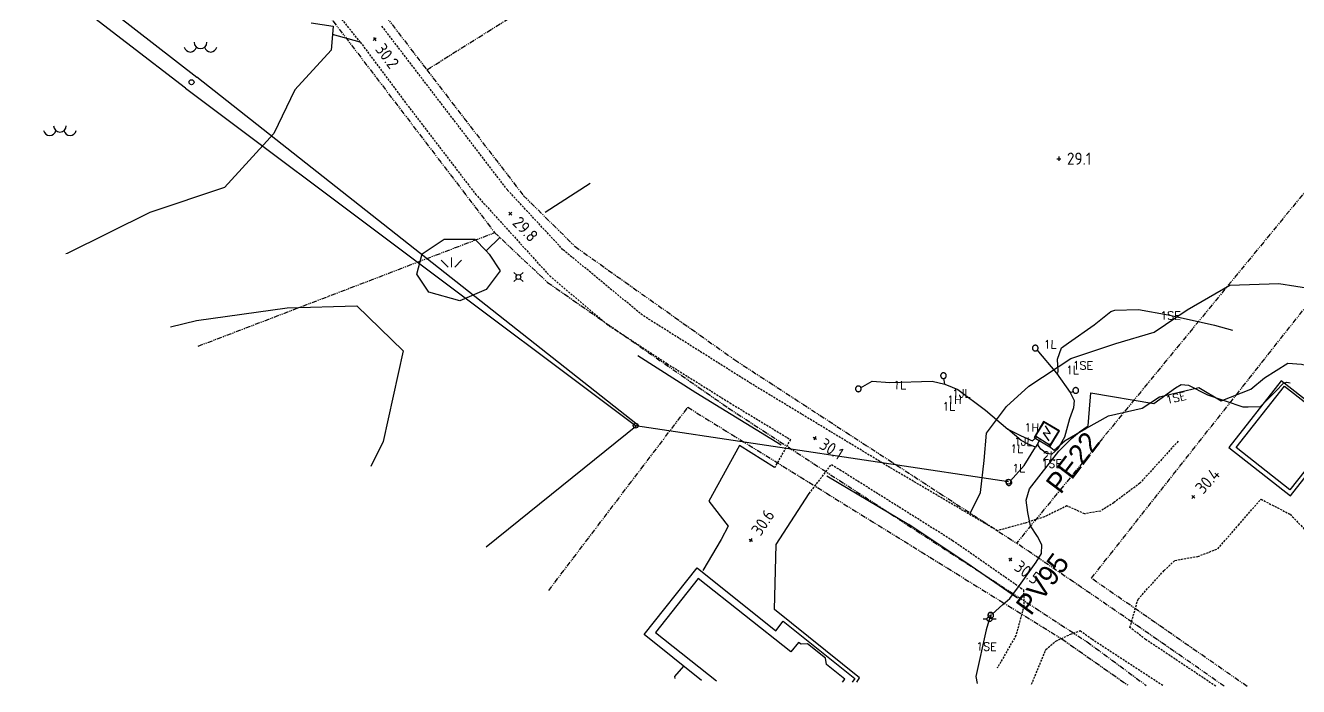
# Model space of a CAD drawing. Header units: metres. Extents: x 139929 to 142176, y 6401995 to 6404420.
# Drawn here: x 140113.3 to 140269.7, y 6401998.1 to 6402079.4 of the extents above; entities that cross this region are included whole.
import ezdxf
from ezdxf.enums import TextEntityAlignment as Align

# ---------------------------------------------------------------- set-up
doc = ezdxf.new("R2010")
doc.units = ezdxf.units.M
doc.header["$LTSCALE"] = 0.5
for name, pattern in [('DASHED', [0.75, 0.5, -0.25]), ('DGN Style 3', [2.464518, 1.76037, -0.704148]), ('PHANTOM', [2.5, 1.25, -0.25, 0.25, -0.25, 0.25, -0.25])]:
    doc.linetypes.add(name, pattern=pattern)
doc.layers.get('0').update_dxf_attribs({"color": 1})
for name, color, linetype in [('GE_EL_DETALJ', 250, 'Continuous'), ('M-BEF-BELYSNINGSSTOLPE', 4, 'Continuous'), ('M-BEF-BYGGNAD', 3, 'Continuous'), ('M-BEF-BÄCK', 7, 'Continuous'), ('M-BEF-DIKE', 4, 'Dike5'), ('M-BEF-EL', 4, 'ELLEDNING'), ('M-BEF-EL-TEXT', 1, 'Continuous'), ('M-BEF-MARKLINJE', 4, 'Continuous'), ('M-BEF-NIVÅ', 4, 'Continuous'), ('M-BEF-OPTO-INFO', 4, 'Continuous'), ('M-BEF-STOLPAR', 4, 'Continuous'), ('M-BEF-TELE', 4, 'TELELEDNING'), ('M-BEF-TELE-INFO', 4, 'Continuous'), ('M-BEF-TELE-TEXT', 1, 'Continuous'), ('M-BEF-VÄGKANT', 1, 'DASHED'), ('M-BEF-VÄGKANTSTÖD', 1, 'Continuous'), ('M-GR-FASTIGHETSGRÄNS', 3, 'PHANTOM'), ('M-GR-TRAKTGRÄNS', 7, 'PHANTOM')]:
    doc.layers.add(name, color=color, linetype=linetype)
for name, color, linetype, lineweight in [('PRI_LED_LUFTLED_ELNÄT', 249, 'Continuous', 18), ('PRI_MARKSLAG_KÄRR', 100, 'Continuous', 18), ('TE_INMATT_LAGE', 254, 'Continuous', 0), ('TE_OSAKERT_LAGE', 254, 'Continuous', 0)]:
    doc.layers.add(name, color=color, linetype=linetype, lineweight=lineweight)
doc.styles.add('ISO', font='iso.shx', dxfattribs={"height": 2.5})
doc.styles.get("Standard").update_dxf_attribs({"font": 'simplex8.shx'})
doc.styles.add('Style-font38', font='font38.shx')
doc.linetypes.add('Dike5', pattern='A,1.5,["|",Standard,S=0.5,R=75,X=0,Y=0],1e-06,["|",Standard,S=0.5,R=105,X=0,Y=0],-0.75', length=2.250001)
doc.linetypes.add('ELLEDNING', pattern='A,3,-0.5,["E",Standard,S=0.5,R=0,X=0,Y=-0.25],-0.5', length=4)
doc.linetypes.add('TELELEDNING', pattern='A,3,-0.5,["T",Standard,S=0.5,R=0,X=0,Y=-0.25],-0.5', length=4)

# ---------------------------------------------------------------- blocks, each defined once
blk = doc.blocks.new('PRI_L_ALLM')
for points in [[(-0.3, 0, 0), (-0.8, 0, 0)], [(0.8, 0, 0), (0.3, 0, 0)]]:
    blk.add_polyline3d(points)
blk.add_circle((0, 0), 0.3)
blk = doc.blocks.new('PRI_L_BELYS')
for points in [[(-0.21, 0.21, 0), (-0.57, 0.57, 0)], [(0.21, 0.21, 0), (0.57, 0.57, 0)], [(-0.21, -0.21, 0), (-0.57, -0.57, 0)], [(0.21, -0.21, 0), (0.57, -0.57, 0)]]:
    blk.add_polyline3d(points)
blk.add_circle((0, 0), 0.3)
blk = doc.blocks.new('PRI_L_STAM')
blk.add_circle((0, 0), 0.3)
blk = doc.blocks.new('PRI_M_BERG')
for centre, radius, start, end in [((-1.25, 0.43), 0.765, 192.2902, 347.7098), ((0, 0.87), 0.784, 180, 0), ((1.25, 0.43), 0.765, 192.2902, 347.7098)]:
    blk.add_arc(centre, radius, start, end)
blk = doc.blocks.new('PRI_M_KÄRR')
for points in [[(-1.25, 0.85, 0), (-0.4, 0, 0)], [(0, 1.2, 0), (0, 0, 0)], [(1.25, 0.85, 0), (0.4, 0, 0)]]:
    blk.add_polyline3d(points)
blk = doc.blocks.new('PRI_NIVÅ_HÖJDPUNKT_ISM')
at = {"color": 7}
for p, q in [((-0.25, 0), (0.25, 0)), ((0, 0.25), (0, -0.25))]:
    blk.add_line(p, q, dxfattribs=at)
blk = doc.blocks.new('OCT370', base_point=(108327.37, 6370837.69))
at = {"layer": 'TE_INMATT_LAGE', "color": 30, "linetype": 'Continuous', "lineweight": 13}
blk.add_circle((108327.36, 6370837.69), 0.2, dxfattribs=at)
blk = doc.blocks.new('OCT370_2', base_point=(108327.37, 6370837.69))
at = {"layer": 'TE_OSAKERT_LAGE', "color": 30, "linetype": 'DGN Style 3', "lineweight": 13}
blk.add_circle((108327.36, 6370837.69), 0.2, dxfattribs=at)
blk = doc.blocks.new('BAS104DEC101')
at = {"layer": 'GE_EL_DETALJ', "linetype": 'Continuous'}
blk.add_lwpolyline([(0.5, 0), (0.5, 0.05), (0.49, 0.1), (0.48, 0.15), (0.46, 0.2), (0.43, 0.25), (0.41, 0.3), (0.37, 0.33), (0.33, 0.37), (0.3, 0.41), (0.25, 0.43), (0.2, 0.46), (0.15, 0.48), (0.1, 0.49), (0.05, 0.5), (0, 0.5), (-0.05, 0.5), (-0.1, 0.49), (-0.15, 0.48), (-0.2, 0.46), (-0.25, 0.43), (-0.3, 0.41), (-0.33, 0.37), (-0.37, 0.33), (-0.41, 0.3), (-0.43, 0.25), (-0.46, 0.2), (-0.48, 0.15), (-0.49, 0.1), (-0.5, 0.05), (-0.5, 0), (-0.5, -0.05), (-0.49, -0.1), (-0.48, -0.15), (-0.46, -0.2), (-0.43, -0.25), (-0.41, -0.3), (-0.37, -0.33), (-0.33, -0.37), (-0.3, -0.41), (-0.25, -0.43), (-0.2, -0.46), (-0.15, -0.48), (-0.1, -0.49), (-0.05, -0.5), (0, -0.5), (0.05, -0.5), (0.1, -0.49), (0.15, -0.48), (0.2, -0.46), (0.25, -0.43), (0.3, -0.41), (0.33, -0.37), (0.37, -0.33), (0.41, -0.3), (0.43, -0.25), (0.46, -0.2), (0.48, -0.15), (0.49, -0.1), (0.5, -0.05), (0.5, 0)], dxfattribs=at)

msp = doc.modelspace()

# ---------------------------------------------------------------- linework, layer by layer
at = {"layer": 'M-BEF-BYGGNAD'}
for p, q in [((140267.57, 6402035.71), (140261.16, 6402027.52)), ((140275.15, 6402029.78), (140267.57, 6402035.71)), ((140262.06, 6402027.53), (140268.01, 6402035.07)), ((140268.01, 6402035.07), (140274.61, 6402029.86)), ((140238.38, 6402030.73), (140237.22, 6402028.76)), ((140239.21, 6402029.21), (140238.32, 6402029.34)), ((140238.32, 6402029.34), (140239.01, 6402028.32)), ((140240.33, 6402029.57), (140238.38, 6402030.73)), ((140238.58, 6402030.17), (140239.21, 6402029.21)), ((140239.16, 6402027.61), (140240.33, 6402029.57)), ((140274.61, 6402029.86), (140268.66, 6402022.33)), ((140268.74, 6402021.59), (140275.15, 6402029.78)), ((140237.22, 6402028.76), (140239.16, 6402027.61)), ((140261.16, 6402027.52), (140268.74, 6402021.59)), ((140268.66, 6402022.33), (140262.06, 6402027.53)), ((140189.28, 6402004.53), (140195.83, 6402012.71)), ((140195.83, 6402012.71), (140205.47, 6402004.99)), ((140195.95, 6402011.42), (140190.69, 6402004.78)), ((140207.34, 6402002.39), (140195.95, 6402011.42)), ((140205.47, 6402004.99), (140206.39, 6402006.15)), ((140206.39, 6402006.15), (140215.2, 6401999.1)), ((140196.35, 6401998.87), (140189.28, 6402004.53)), ((140190.69, 6402004.78), (140198.17, 6401998.85)), ((140208.27, 6402003.56), (140207.34, 6402002.39)), ((140208.58, 6402003.32), (140208.27, 6402003.56)), ((140209.38, 6402003.39), (140208.58, 6402003.32)), ((140211.6, 6402001.63), (140209.38, 6402003.39)), ((140211.71, 6402000.84), (140211.6, 6402001.63)), ((140194.15, 6402000.63), (140193.03, 6401999.36)), ((140213.96, 6401999.03), (140211.71, 6402000.84)), ((140193.03, 6401999.36), (140193.05, 6401999.13)), ((140213.68, 6401998.68), (140213.96, 6401999.03)), ((140215.2, 6401999.1), (140214.85, 6401998.66))]:
    msp.add_line(p, q, dxfattribs=at)
at = {"layer": 'M-BEF-BÄCK', "lineweight": -3}
for p, q in [((140177.11, 6402056.45), (140182.67, 6402060.01)), ((140169.87, 6402051.68), (140171.59, 6402053.36)), ((140188.53, 6402038.82), (140195.65, 6402034.3)), ((140195.65, 6402034.3), (140206.13, 6402027.83)), ((140211.75, 6402024.04), (140221.83, 6402018.04))]:
    msp.add_line(p, q, dxfattribs=at)
at = {"layer": 'M-BEF-DIKE'}
for p, q in [((140229.48, 6402012.92), (140221.83, 6402018.04)), ((140229.48, 6402012.92), (140221.83, 6402018.04)), ((140235.16, 6402008.98), (140229.48, 6402012.92)), ((140235.16, 6402008.98), (140229.48, 6402012.92))]:
    msp.add_line(p, q, dxfattribs=at)
at = {"layer": 'M-BEF-EL', "flags": 128}
for points in [[(140240.1, 6402036.52), (140240.17, 6402036.86), (140240.09, 6402038.38), (140240.59, 6402039.77), (140241.46, 6402040.37), (140244.61, 6402042.61), (140246.64, 6402044.25), (140247.15, 6402044.41), (140250.04, 6402044.47), (140253.7, 6402043.83), (140259.41, 6402042.58), (140261.6, 6402041.94)], [(140237.55, 6402039.51), (140239.99, 6402036.65), (140241.64, 6402034.27), (140242.05, 6402034.42)], [(140239.02, 6402028), (140239.06, 6402027.67), (140239.7, 6402027.19), (140241.04, 6402028.37), (140243.57, 6402029.87), (140246.37, 6402031.42), (140250.5, 6402032.36), (140252.65, 6402033.76), (140257.47, 6402034.91), (140260.21, 6402033.25), (140263.86, 6402034.69), (140265.52, 6402036.1), (140268.4, 6402037.9), (140270.09, 6402037.78), (140272.37, 6402037.22), (140274.09, 6402035.47), (140274.92, 6402034.03), (140275.29, 6402030.99), (140275.47, 6402029.87), (140275.55, 6402028.65), (140274.99, 6402027.88), (140274.97, 6402026.99), (140275.39, 6402026.17)], [(140215.88, 6402034.87), (140217.33, 6402035.66), (140219.47, 6402035.51), (140224.68, 6402035.68), (140226.25, 6402035.31), (140226.13, 6402036.05)], [(140226.25, 6402035.31), (140227.14, 6402034.93), (140227.85, 6402034.66), (140231.26, 6402032.1), (140234, 6402029.76)], [(140241.64, 6402034.27), (140242.14, 6402033.29), (140242.07, 6402032.39), (140241.57, 6402031.06), (140240.94, 6402028.79), (140240.15, 6402027.34), (140239.38, 6402026.69), (140238.73, 6402026.79), (140238.06, 6402027.3), (140237.76, 6402027.74), (140237.68, 6402028.02), (140237.94, 6402028.48), (140238.01, 6402028.56)], [(140237.68, 6402028.02), (140237.39, 6402027.56), (140236.42, 6402027.98), (140235.64, 6402028.4), (140234, 6402029.76), (140235.65, 6402028.95), (140237.04, 6402028.33), (140237.44, 6402028.72), (140237.54, 6402028.85)], [(140234.32, 6402023.43), (140236, 6402025.31), (140237.39, 6402027.56)], [(140231.79, 6402006.6), (140231.31, 6402005.12), (140230.04, 6401999.37), (140230.21, 6401998.49)]]:
    msp.add_lwpolyline(points, dxfattribs=at)
at = {"layer": 'M-BEF-MARKLINJE', "lineweight": -3}
for p, q in [((140148.35, 6402079.72), (140151.06, 6402079.31)), ((140150.98, 6402078.3), (140150.83, 6402076.36)), ((140151.06, 6402079.31), (140150.98, 6402078.3)), ((140154.41, 6402077.35), (140150.98, 6402078.3)), ((140150.83, 6402076.36), (140146.35, 6402071.5)), ((140146.35, 6402071.5), (140143.78, 6402066.12)), ((140143.78, 6402066.12), (140137.71, 6402059.5)), ((140137.71, 6402059.5), (140128.53, 6402056.4)), ((140128.53, 6402056.4), (140118.4, 6402051.37)), ((140162.03, 6402051.32), (140164.72, 6402053.15)), ((140164.72, 6402053.15), (140168.49, 6402053.14)), ((140168.49, 6402053.14), (140169.87, 6402051.68)), ((140118.4, 6402051.37), (140118.23, 6402051.32)), ((140161.35, 6402048.84), (140162.03, 6402051.32)), ((140169.87, 6402051.68), (140170.24, 6402051.29)), ((140170.24, 6402051.29), (140171.59, 6402049.24)), ((140162.82, 6402046.63), (140161.35, 6402048.84)), ((140171.59, 6402049.24), (140169.87, 6402046.93)), ((140166.64, 6402045.54), (140162.82, 6402046.63)), ((140169.87, 6402046.93), (140166.64, 6402045.54)), ((140256.04, 6402044.43), (140261.28, 6402047.49)), ((140256.04, 6402044.43), (140261.28, 6402047.49)), ((140261.28, 6402047.49), (140267.29, 6402047.69)), ((140261.28, 6402047.49), (140267.29, 6402047.69)), ((140267.29, 6402047.69), (140271.48, 6402047.01)), ((140267.29, 6402047.69), (140271.48, 6402047.01)), ((140251.96, 6402041.7), (140256.04, 6402044.43)), ((140251.96, 6402041.7), (140256.04, 6402044.43)), ((140241.75, 6402038.48), (140247.26, 6402040.31)), ((140241.75, 6402038.48), (140247.26, 6402040.31)), ((140247.26, 6402040.31), (140251.96, 6402041.7)), ((140247.26, 6402040.31), (140251.96, 6402041.7)), ((140236.57, 6402035.05), (140241.75, 6402038.48)), ((140236.57, 6402035.05), (140241.75, 6402038.48)), ((140233.81, 6402032.58), (140236.57, 6402035.05)), ((140233.81, 6402032.58), (140236.57, 6402035.05)), ((140231.38, 6402029.28), (140233.81, 6402032.58)), ((140231.38, 6402029.28), (140233.81, 6402032.58)), ((140231.07, 6402025.92), (140231.38, 6402029.28)), ((140231.07, 6402025.92), (140231.38, 6402029.28)), ((140230.64, 6402021.97), (140231.07, 6402025.92)), ((140230.64, 6402021.97), (140231.07, 6402025.92)), ((140229.35, 6402019.4), (140230.64, 6402021.97)), ((140229.35, 6402019.4), (140230.64, 6402021.97))]:
    msp.add_line(p, q, dxfattribs=at)
at = {"layer": 'M-BEF-MARKLINJE', "lineweight": -3, "ltscale": 0.8}
for p, q in [((140134.28, 6402043.12), (140145.4, 6402044.69)), ((140145.4, 6402044.69), (140153.99, 6402044.93)), ((140153.99, 6402044.93), (140159.66, 6402039.4)), ((140131.09, 6402042.35), (140134.28, 6402043.12)), ((140159.66, 6402039.4), (140157.2, 6402028.27)), ((140157.2, 6402028.27), (140155.7, 6402025.18))]:
    msp.add_line(p, q, dxfattribs=at)
at = {"layer": 'M-BEF-OPTO-INFO', "linetype": 'Continuous'}
for p, q in [((140238.43, 6402030.65), (140237.38, 6402028.95)), ((140240.26, 6402029.51), (140238.43, 6402030.65)), ((140239.2, 6402027.81), (140240.26, 6402029.51)), ((140237.38, 6402028.95), (140239.2, 6402027.81))]:
    msp.add_line(p, q, dxfattribs=at)
at = {"layer": 'M-BEF-TELE', "linetype": 'Continuous'}
for p, q in [((140267.88, 6402035.42), (140268.3, 6402035.57)), ((140268.3, 6402035.57), (140268.67, 6402035.45)), ((140244.04, 6402032.22), (140244.21, 6402034.26)), ((140244.21, 6402034.26), (140251.95, 6402032.93)), ((140251.95, 6402032.93), (140254.59, 6402034.86)), ((140254.59, 6402034.86), (140255.3, 6402035.26)), ((140255.3, 6402035.26), (140256.2, 6402035.2)), ((140256.2, 6402035.2), (140258.52, 6402034.01)), ((140258.52, 6402034.01), (140262.86, 6402032.52)), ((140265.06, 6402032.56), (140266.93, 6402034.45)), ((140266.93, 6402034.45), (140267.88, 6402035.42)), ((140262.86, 6402032.52), (140263.54, 6402032.5)), ((140263.54, 6402032.5), (140265.06, 6402032.56)), ((140243.87, 6402030.17), (140244.04, 6402032.22)), ((140241.8, 6402028.62), (140242.79, 6402029.46)), ((140242.79, 6402029.46), (140243.87, 6402030.17)), ((140240.26, 6402027.08), (140241.8, 6402028.62)), ((140236.64, 6402022.43), (140240.26, 6402027.08)), ((140236.26, 6402021.06), (140236.64, 6402022.43)), ((140236.46, 6402019.53), (140236.26, 6402021.06)), ((140236.77, 6402017.88), (140236.46, 6402019.53)), ((140237.65, 6402016.58), (140236.77, 6402017.88)), ((140238.15, 6402015.54), (140237.65, 6402016.58)), ((140238.12, 6402014.47), (140238.15, 6402015.54)), ((140237.47, 6402013.4), (140238.12, 6402014.47)), ((140235.41, 6402010.55), (140237.47, 6402013.4)), ((140234.22, 6402008.97), (140235.41, 6402010.55)), ((140233.38, 6402008.23), (140234.22, 6402008.97)), ((140232.06, 6402007.04), (140233.38, 6402008.23))]:
    msp.add_line(p, q, dxfattribs=at)
at = {"layer": 'M-BEF-VÄGKANT', "lineweight": -3}
for p, q in [((140154.41, 6402077.35), (140144.02, 6402090.38)), ((140172.5, 6402059.18), (140157, 6402079.41)), ((140172.5, 6402059.18), (140157, 6402079.41)), ((140154.41, 6402077.35), (140159.83, 6402070.09)), ((140159.83, 6402070.09), (140168.56, 6402058.68)), ((140179.32, 6402051.84), (140172.5, 6402059.18)), ((140179.32, 6402051.84), (140172.5, 6402059.18)), ((140168.56, 6402058.68), (140177.69, 6402048.61)), ((140189.09, 6402043.78), (140179.32, 6402051.84)), ((140189.09, 6402043.78), (140179.32, 6402051.84)), ((140177.69, 6402048.61), (140184.69, 6402042.7)), ((140202.43, 6402035.38), (140189.09, 6402043.78)), ((140202.43, 6402035.38), (140189.09, 6402043.78)), ((140184.69, 6402042.7), (140192.13, 6402037.82)), ((140192.13, 6402037.82), (140199.83, 6402033.01)), ((140219.21, 6402025.23), (140202.43, 6402035.38)), ((140219.21, 6402025.23), (140202.43, 6402035.38)), ((140199.83, 6402033.01), (140207.26, 6402028.5)), ((140207.26, 6402028.5), (140205.33, 6402025.05)), ((140254.92, 6402028.29), (140250.23, 6402023.13)), ((140254.92, 6402028.29), (140250.23, 6402023.13)), ((140209.58, 6402021.86), (140212.31, 6402025.43)), ((140212.31, 6402025.43), (140213.34, 6402024.8)), ((140213.34, 6402024.8), (140227.21, 6402016.1)), ((140232.73, 6402017.27), (140219.21, 6402025.23)), ((140232.73, 6402017.27), (140219.21, 6402025.23)), ((140250.23, 6402023.13), (140247.01, 6402020.73)), ((140250.23, 6402023.13), (140247.01, 6402020.73)), ((140241.26, 6402020.34), (140238.49, 6402019)), ((140241.26, 6402020.34), (140238.49, 6402019)), ((140243.44, 6402019.36), (140241.26, 6402020.34)), ((140243.44, 6402019.36), (140241.26, 6402020.34)), ((140247.01, 6402020.73), (140245.4, 6402019.71)), ((140247.01, 6402020.73), (140245.4, 6402019.71)), ((140262.36, 6402017.99), (140265.11, 6402021.16)), ((140265.11, 6402021.16), (140268.69, 6402019.31)), ((140238.49, 6402019), (140236.12, 6402018.22)), ((140238.49, 6402019), (140236.12, 6402018.22)), ((140245.4, 6402019.71), (140243.44, 6402019.36)), ((140245.4, 6402019.71), (140243.44, 6402019.36)), ((140268.69, 6402019.31), (140275.41, 6402012.24)), ((140234.25, 6402017.72), (140232.7, 6402017.29)), ((140234.25, 6402017.72), (140232.7, 6402017.29)), ((140236.12, 6402018.22), (140234.25, 6402017.72)), ((140236.12, 6402018.22), (140234.25, 6402017.72)), ((140259.81, 6402015.07), (140262.36, 6402017.99)), ((140227.21, 6402016.1), (140235.56, 6402010.28)), ((140254.53, 6402013.64), (140257.35, 6402014.13)), ((140257.35, 6402014.13), (140259.81, 6402015.07)), ((140249.99, 6402008.87), (140253.2, 6402012.39)), ((140253.2, 6402012.39), (140254.53, 6402013.64)), ((140235.56, 6402010.28), (140235.92, 6402010.02)), ((140235.92, 6402010.02), (140235.97, 6402008.06)), ((140235.92, 6402010.02), (140235.97, 6402008.06)), ((140235.97, 6402008.06), (140234.98, 6402004.4)), ((140235.97, 6402008.06), (140234.98, 6402004.4)), ((140249, 6402005.4), (140249.99, 6402008.87)), ((140234.98, 6402004.4), (140232.68, 6402000.39)), ((140234.98, 6402004.4), (140232.68, 6402000.39)), ((140239.89, 6402003.71), (140241.69, 6402004.56)), ((140239.89, 6402003.71), (140241.69, 6402004.56)), ((140241.69, 6402004.56), (140242.9, 6402005)), ((140241.69, 6402004.56), (140242.9, 6402005)), ((140242.9, 6402005), (140244.34, 6402003.96)), ((140242.9, 6402005), (140244.34, 6402003.96)), ((140250.93, 6402003.92), (140249, 6402005.4)), ((140238.68, 6402002.68), (140239.89, 6402003.71)), ((140238.68, 6402002.68), (140239.89, 6402003.71)), ((140244.34, 6402003.96), (140253.12, 6401998.24)), ((140244.34, 6402003.96), (140253.12, 6401998.24)), ((140259.54, 6401998.17), (140250.93, 6402003.92)), ((140236.92, 6401998.42), (140238.68, 6402002.68)), ((140236.92, 6401998.42), (140238.68, 6402002.68))]:
    msp.add_line(p, q, dxfattribs=at)
at = {"layer": 'M-BEF-VÄGKANTSTÖD', "lineweight": -3}
for p, q in [((140201, 6402027.77), (140197.25, 6402020.92)), ((140205.33, 6402025.05), (140201, 6402027.77)), ((140205.5, 6402015.59), (140209.58, 6402021.86)), ((140197.25, 6402020.92), (140199.61, 6402017.83)), ((140199.61, 6402017.83), (140198.77, 6402016.22)), ((140198.77, 6402016.22), (140196.51, 6402012.4)), ((140205.3, 6402007.6), (140205.5, 6402015.59)), ((140215.78, 6401999.19), (140205.3, 6402007.6)), ((140215.42, 6401998.66), (140215.78, 6401999.19))]:
    msp.add_line(p, q, dxfattribs=at)
at = {"layer": 'M-GR-FASTIGHETSGRÄNS'}
for p, q in [((140162.58, 6402073.96), (140239.66, 6402122.24)), ((140150.69, 6402089.44), (140162.58, 6402073.96)), ((140294.78, 6402088.52), (140235.05, 6402015.76)), ((140147.26, 6402084.93), (140170.92, 6402053.94)), ((140162.58, 6402073.96), (140174.47, 6402058.48)), ((140174.47, 6402058.48), (140180.81, 6402052.22)), ((140134.49, 6402039.98), (140170.92, 6402053.94)), ((140170.92, 6402053.94), (140177.42, 6402047.82)), ((140180.81, 6402052.22), (140200.42, 6402038.3)), ((140244.26, 6402011.44), (140273.43, 6402048.38)), ((140177.42, 6402047.82), (140199.65, 6402032.37)), ((140200.42, 6402038.3), (140235.05, 6402015.76)), ((140177.56, 6402009.94), (140194.67, 6402032.46)), ((140194.67, 6402032.46), (140240.63, 6402003.98)), ((140199.65, 6402032.37), (140243.73, 6402003.62)), ((140263.42, 6401998.13), (140244.26, 6402011.44)), ((140240.63, 6402003.98), (140248.76, 6401998.29)), ((140243.73, 6402003.62), (140251.01, 6401998.26))]:
    msp.add_line(p, q, dxfattribs=at)
msp.add_arc((139233.35, 6400535.58), 1787.27, 54.91802, 55.9122, dxfattribs=at)
at = {"layer": 'M-GR-TRAKTGRÄNS', "lineweight": -3}
for p, q in [((140134.49, 6402039.98), (140170.92, 6402053.94)), ((140170.92, 6402053.94), (140177.42, 6402047.82)), ((140177.42, 6402047.82), (140199.65, 6402032.37)), ((140199.65, 6402032.37), (140243.73, 6402003.62)), ((140243.73, 6402003.62), (140251.01, 6401998.26))]:
    msp.add_line(p, q, dxfattribs=at)
at = {"layer": 'PRI_LED_LUFTLED_ELNÄT', "lineweight": -3}
for p, q in [((140081.32, 6402114.35), (140134.31, 6402073.05)), ((140132.91, 6402071.7), (140081.5, 6402111.36)), ((140132.91, 6402071.7), (140188.25, 6402030.21)), ((140188.47, 6402030.31), (140134.31, 6402073.05)), ((140169.87, 6402015.3), (140188.47, 6402030.31)), ((140188.25, 6402030.21), (140234.06, 6402023.32))]:
    msp.add_line(p, q, dxfattribs=at)

# ---------------------------------------------------------------- block references
at = {"layer": 'M-BEF-BELYSNINGSSTOLPE', "lineweight": -3}
msp.add_blockref('PRI_L_BELYS', (140173.84, 6402048.48, 29.21), dxfattribs=at)
at = {"layer": 'M-BEF-BELYSNINGSSTOLPE'}
msp.add_blockref('PRI_L_ALLM', (140231.74, 6402006.42, 29.88), dxfattribs=at)
at = {"layer": 'M-BEF-MARKLINJE'}
for p in [(140134.77, 6402076.48, 32.94), (140117.49, 6402066.21, 32.47)]:
    msp.add_blockref('PRI_M_BERG', p, dxfattribs=at)
at = {"layer": 'M-BEF-NIVÅ', "lineweight": -3}
for p, rotation in [((140156.17, 6402077.72, 30.16), 307.4579979983007), ((140172.84, 6402056.28, 29.82), 314.5679995280414), ((140210.26, 6402028.67, 30.14), 328.3740009162661), ((140256.78, 6402021.44, 30.44), 48.85018571756443), ((140256.78, 6402021.44, 30.44), 48.85018571756443), ((140202.42, 6402016.13, 30.62), 56.74563509619448), ((140202.42, 6402016.13, 30.62), 56.74563509619448), ((140234.3, 6402013.76, 30.49), 323.4419998637754)]:
    msp.add_blockref('PRI_NIVÅ_HÖJDPUNKT_ISM', p, dxfattribs=dict(at, rotation=rotation))
msp.add_blockref('PRI_NIVÅ_HÖJDPUNKT_ISM', (140240.26, 6402063.03, 29.15), dxfattribs=at)
at = {"layer": 'M-BEF-OPTO-INFO', "linetype": 'Continuous', "xscale": 0.7, "yscale": 0.7}
for p in [(140237.36, 6402039.74), (140226.08, 6402036.35), (140215.62, 6402034.73), (140242.34, 6402034.53), (140234.12, 6402023.21), (140231.89, 6402006.89)]:
    msp.add_blockref('BAS104DEC101', p, dxfattribs=at)
at = {"layer": 'M-BEF-STOLPAR', "lineweight": -3}
for p in [(140133.67, 6402072.43, 33.53), (140188.25, 6402030.21, 30.16), (140234.06, 6402023.32, 30.12)]:
    msp.add_blockref('PRI_L_STAM', p, dxfattribs=at)
at = {"layer": 'M-BEF-TELE', "color": 30, "linetype": 'Continuous', "lineweight": 13}
msp.add_blockref('OCT370', (140231.77, 6402007.03), dxfattribs=at)
at = {"layer": 'M-BEF-TELE-INFO', "color": 30, "linetype": 'DGN Style 3', "lineweight": 13}
msp.add_blockref('OCT370_2', (140231.76, 6402006.87), dxfattribs=at)
at = {"layer": 'PRI_MARKSLAG_KÄRR', "lineweight": -3}
msp.add_blockref('PRI_M_KÄRR', (140165.61, 6402049.7, 29.11), dxfattribs=at)

# ---------------------------------------------------------------- texts
at = {"layer": 'M-BEF-EL-TEXT', "linetype": 'Continuous'}
for s, rotation, p in [('1SE', 359.4271, (140252.71, 6402042.96)), ('1L', 358.8542, (140238.37, 6402039.42)), ('1L', 359.4271, (140241.12, 6402036.25)), ('1SE', 359.4213, (140241.94, 6402036.82)), ('1L', 359.4271, (140219.89, 6402034.4)), ('1JL', 359.4271, (140227.12, 6402033.39)), ('1SE', 13.3392, (140253.6, 6402032.55)), ('1L', 359.4271, (140225.92, 6402031.79)), ('1H', 359.4271, (140226.52, 6402032.59)), ('1H', 359.4271, (140236.02, 6402029.19)), ('1L', 358.8542, (140234.27, 6402026.58)), ('1JL', 358.8542, (140234.73, 6402027.47)), ('2L', 358.8542, (140238.25, 6402025.74)), ('1L', 359.4271, (140234.52, 6402024.19)), ('1SE', 359.4271, (140238.11, 6402024.75)), ('1SE', 358.8542, (140230.08, 6402002.26))]:
    msp.add_text(s, height=1, rotation=rotation, dxfattribs=at).set_placement(p, align=Align.BOTTOM_LEFT)
at = {"layer": 'M-BEF-NIVÅ', "style": 'ISO'}
for s, rotation, p in [('30.2', 306.8707, (140156.77, 6402076.92)), ('29.8', 313.9805, (140173.54, 6402055.56)), ('30.1', 327.7861, (140211.1, 6402028.14)), ('30.4', 48.26, (140257.45, 6402022.19)), ('30.4', 48.26, (140257.45, 6402022.19)), ('30.6', 56.1557, (140202.98, 6402016.96)), ('30.6', 56.1557, (140202.98, 6402016.96)), ('30.5', 322.8543, (140235.1, 6402013.15))]:
    msp.add_text(s, height=1.5, rotation=rotation, dxfattribs=at).set_placement(p, align=Align.MIDDLE_LEFT)
msp.add_text('29.1', height=1.5, dxfattribs=at).set_placement((140241.26, 6402063.03), align=Align.MIDDLE_LEFT)
at = {"layer": 'M-BEF-TELE-TEXT', "linetype": 'Continuous', "style": 'Style-font38'}
for s, rotation, p in [('PE22', 52.6964, (140238.49, 6402023.18)), ('PV95', 53.6512, (140234.81, 6402008.21))]:
    msp.add_text(s, height=2.5, rotation=rotation, dxfattribs=at).set_placement(p, align=Align.TOP_LEFT)

doc.saveas('drawing.dxf')
